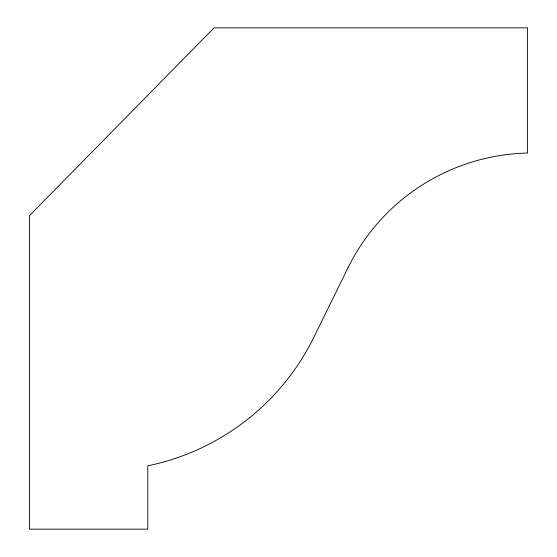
<?xml version="1.0" encoding="UTF-8"?>
<svg xmlns="http://www.w3.org/2000/svg" width="557" height="557" viewBox="0 0 557 557"><rect width="100%" height="100%" fill="white"/><g stroke="black" fill="none" stroke-linecap="round" stroke-linejoin="round"><path stroke-width="0.84" d="M347.993 267.792L313.974 337.089A239.009 239.009 0 0 1 147.786 465.826L147.786 529.15L29.451 529.15L29.451 215.684L214.034 27.85L527.549 27.85L527.549 153.05A205.255 205.255 0 0 0 347.993 267.792"/></g></svg>
